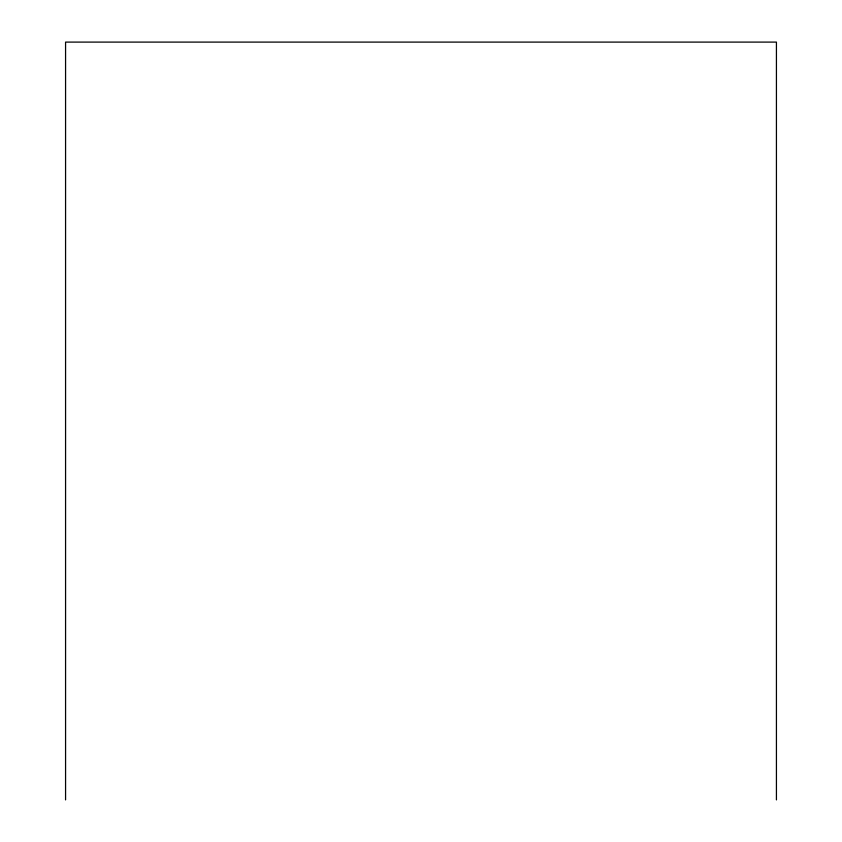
<?xml version="1.0" encoding="UTF-8"?>
<svg xmlns="http://www.w3.org/2000/svg" width="842" height="842" viewBox="0 0 842 842"><rect width="100%" height="100%" fill="white"/><g stroke="black" fill="none" stroke-linecap="round" stroke-linejoin="round"><path stroke-width="1.26" d="M776.429 799.9L776.429 42.1L65.571 42.1L65.571 799.9"/></g></svg>
